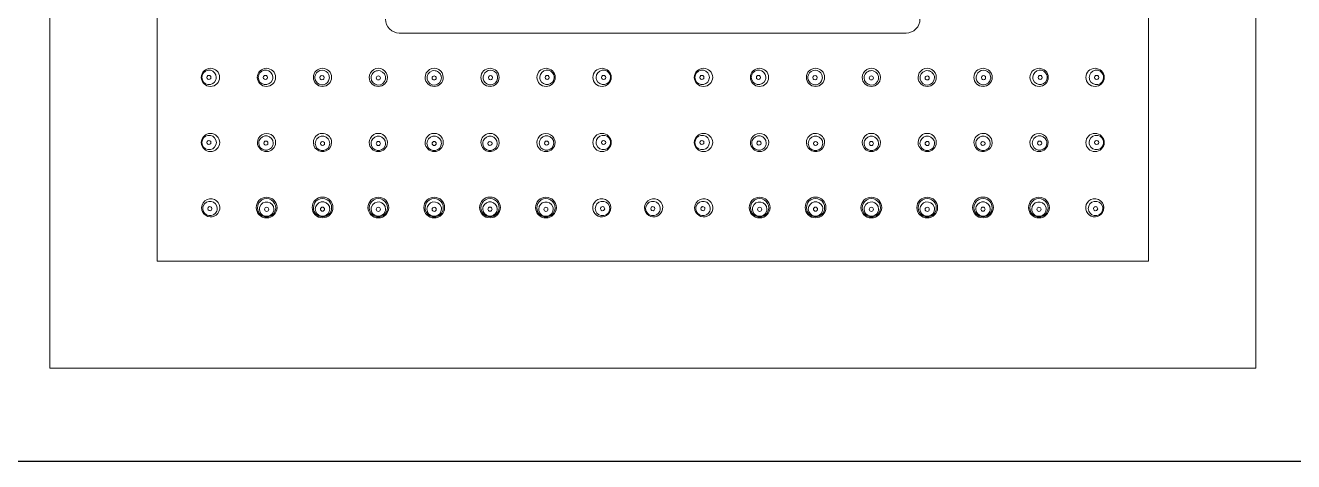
# Model space of a CAD drawing. Header units: metres. Extents: x -25 to 234, y -25 to 53.
# Drawn here: x 100.6592 to 100.8695, y 47.6456 to 47.7181 of the extents above; entities that cross this region are included whole.
import ezdxf

# ---------------------------------------------------------------- set-up
doc = ezdxf.new("R2010")
doc.units = ezdxf.units.M
doc.header["$LTSCALE"] = 0.1
doc.header["$MEASUREMENT"] = 0
doc.linetypes.add('CONTINUA', pattern=[0])
doc.layers.add('001-DIMTEXTO', color=4, linetype='Continuous')
doc.layers.add('ZAPATAS', color=6, linetype='Continuous')
doc.layers.add('baños', color=251, linetype='Continuous', lineweight=0)

# ---------------------------------------------------------------- blocks, each defined once
blk = doc.blocks.new('A$C3bae67db')
at = {"layer": 'baños'}
blk.add_line((0.05795743052766511, 0.05567756672882496), (0.1420428246007646, 0.05567756672882496), dxfattribs=at)
for points in [[(0.2000001275641807, 0.2000000241799569), (1.275641352549428e-07, 0.2000000241799569), (1.275641352549428e-07, 2.417995403902751e-08), (0.2000001275641807, 2.417995403902751e-08)], [(0.1822216636463319, 0.1822215602621071), (0.01777859148198413, 0.1822215602621071), (0.01777859148198413, 0.0177784880978038), (0.1822216636463319, 0.0177784880978038)]]:
    blk.add_lwpolyline(points, close=True, dxfattribs=at)
for centre, radius in [((0.05448229008286809, 0.04822083048440717), 0.0003427381330779128), ((0.06374232382266065, 0.04822083048440717), 0.0003427381330779128), ((0.1362579313056553, 0.04822083048440717), 0.0003427381330779128), ((0.1455179650454479, 0.04822083048440717), 0.0003427381330779128), ((0.03594764254646954, 0.02668658888557829), 0.001726273626168971), ((0.04522413281413584, 0.0267089811679817), 0.001726273626168971), ((0.0544796976509847, 0.02668658888557829), 0.001726273626168971), ((0.06374570612022445, 0.02668658888557829), 0.001726273626168971), ((0.07300127095707332, 0.0267089811679817), 0.001726273626168971), ((0.08227776122473962, 0.02668658888557829), 0.001726273626168971), ((0.1177224939035764, 0.02668658888557829), 0.001726273626168971), ((0.1269989841712427, 0.0267089811679817), 0.001726273626168971), ((0.1362545490080915, 0.02668658888557829), 0.001726273626168971), ((0.1455205574773313, 0.02668658888557829), 0.001726273626168971), ((0.1547761223141801, 0.0267089811679817), 0.001726273626168971), ((0.1640526125818464, 0.02668658888557829), 0.001726273626168971)]:
    blk.add_circle(centre, radius, dxfattribs=at)
for centre, radius, start, end in [((0.05795630335677515, 0.05795619038922695), 0.002278623939186942, 179.9716592442715, 270.0283426059618), ((0.1420439517716545, 0.05795619038922695), 0.002278623939186942, 269.971657394038, 0.02834075572858865), ((0.02663785314141798, 0.04828991417337747), 0.001523801172583426, 0.5747514779052038, 179.4262465459042), ((0.02642540357485679, 0.04830488196500582), 0.001207791056576054, 160.5363707333086, 180.0027336194925), ((0.02641315858907411, 0.04831233753500541), 0.001193765215403577, 359.6365954075218, 160.6779287406167), ((0.02637627761235173, 0.04830665860086114), 0.0003407568798300127, 359.346075732061, 180.3246311100405), ((0.03592147574657112, 0.04830123208403947), 0.001515209523409549, 0.2469365196410936, 179.7554027190644), ((0.0357750706611828, 0.04830641093863264), 0.001204359554630129, 160.3983028553304, 180.0015083034943), ((0.03576950751128471, 0.04830973960579499), 0.001198002774692498, 4.349572792468204, 160.4590152359306), ((0.03574472815851415, 0.04830691647830676), 0.0003418119665338834, 359.8484264500146, 180.1447206987231), ((0.03575830528255075, 0.04830747408396618), 0.001209345381516621, 340.4185567370955, 4.416346836907536), ((0.04521661582064418, 0.04829983204311006), 0.001515209523409549, 0.244597280935595, 179.7530634803589), ((0.04515062373796219, 0.04827434875192793), 0.001201160736598691, 157.0568312886521, 212.9165601568606), ((0.04515068339353867, 0.04829041289027813), 0.001195045438537086, 21.80722765049478, 157.7672225745089), ((0.04513443495054936, 0.04826839792886162), 0.0003418119665338834, 359.8552793012769, 180.1515735499855), ((0.0451506237447834, 0.04827434875366166), 0.001201160729709154, 351.2970901245022, 22.51761903481985), ((0.05447950815821834, 0.04830535329136509), 0.001508196546264781, 359.5063520397071, 180.4925711315599), ((0.05441135045814782, 0.04825181414821245), 0.001128460337495796, 160.0025846814546, 181.0359251744131), ((0.05448327261931674, 0.04823226595558694), 0.001200198361899698, 180.0407498063049, 160.2387492971683), ((0.0637451057473104, 0.04830535329136509), 0.001508196546264781, 359.5074288684401, 180.4936479602929), ((0.063741341286212, 0.04823226595558694), 0.001200198361899698, 19.76125070283169, 359.9592501936951), ((0.06381326344738092, 0.04825181414821245), 0.001128460337495796, 358.9640748255869, 19.99741531854547), ((0.07300799808488456, 0.04829983204311006), 0.001515209523409549, 0.2469365196410936, 179.7554027190644), ((0.07307399016074534, 0.04827434875366166), 0.001201160729709154, 157.4823809651806, 188.7029098754977), ((0.07307393051199007, 0.04829041289027813), 0.001195045438537086, 22.2327774254911, 158.1927723495052), ((0.07309017895497938, 0.04826839792886162), 0.0003418119665338834, 359.8484264500146, 180.1447206987231), ((0.07307399016756655, 0.04827434875192793), 0.001201160736598691, 327.0834398431394, 22.94316871134834), ((0.08230313815895762, 0.04830123208403947), 0.001515209523409549, 0.244597280935595, 179.7530634803589), ((0.08246630862297799, 0.04830747408396618), 0.001209345381516621, 175.5836531630929, 199.5814432629045), ((0.08245510639424403, 0.04830973960579499), 0.001198002774692498, 19.54098476406944, 175.6504272075318), ((0.08247988574701459, 0.04830691647830676), 0.0003418119665338834, 359.8552793012769, 180.1515735499855), ((0.08244954324434595, 0.04830641093863264), 0.001204359554630129, 359.9984916965058, 19.6016971446696), ((0.09158715569695097, 0.04829288916263508), 0.001523801172583426, 0.5737534540958034, 179.4252485220948), ((0.09181185024929484, 0.04831531252426302), 0.001193765215403577, 19.32207125938375, 180.3634045924782), ((0.09184873122601722, 0.04830963359011875), 0.0003407568798300127, 359.6753688899595, 180.6539242679389), ((0.09179960526373954, 0.04830785695426343), 0.001207791056576054, 359.9972663805075, 19.4636292666918), ((0.108413099431365, 0.04829288916263508), 0.001523801172583426, 0.5747514779052038, 179.4262465459042), ((0.1082006498645764, 0.04830785695426343), 0.001207791056576054, 160.5363707333082, 180.0027336194925), ((0.1081884048790211, 0.04831531252426302), 0.001193765215403577, 359.6365954075218, 160.6779287406167), ((0.1081515239022988, 0.04830963359011875), 0.0003407568798300127, 359.346075732061, 180.3246311100405), ((0.1176971169693584, 0.04830123208403947), 0.001515209523409549, 0.2469365196410936, 179.7554027190644), ((0.11755071188397, 0.04830641093863264), 0.001204359554630129, 160.3983028553304, 180.0015083034943), ((0.117545148734072, 0.04830973960579499), 0.001198002774692498, 4.349572792468204, 160.4590152359306), ((0.1175203693813014, 0.04830691647830676), 0.0003418119665338834, 359.8484264500146, 180.1447206987231), ((0.117533946505338, 0.04830747408396618), 0.001209345381516621, 340.4185567370955, 4.416346836907127), ((0.1269922570434314, 0.04829983204311006), 0.001515209523409549, 0.244597280935595, 179.7530634803589), ((0.1269262649607494, 0.04827434875192793), 0.001201160736598691, 157.0568312886517, 212.9165601568606), ((0.1269263246163259, 0.04829041289027813), 0.001195045438537086, 21.80722765049478, 157.7672225745089), ((0.1269100761733366, 0.04826839792886162), 0.0003418119665338834, 359.8552793012769, 180.1515735499855), ((0.1269262649675706, 0.04827434875366166), 0.001201160729709154, 351.2970901245022, 22.51761903481942), ((0.1362551493810056, 0.04830535329136509), 0.001508196546264781, 359.5063520397071, 180.4925711315599), ((0.1361869916809351, 0.04825181414821245), 0.001128460337495796, 160.0025846814546, 181.0359251744131), ((0.136258913842104, 0.04823226595558694), 0.001200198361899698, 180.0407498063049, 160.2387492971683), ((0.1455207469700976, 0.04830535329136509), 0.001508196546264781, 359.5074288684401, 180.4936479602929), ((0.1455169825089992, 0.04823226595558694), 0.001200198361899698, 19.76125070283169, 359.9592501936951), ((0.1455889046701682, 0.04825181414821245), 0.001128460337495796, 358.9640748255869, 19.99741531854547), ((0.1547836393076718, 0.04829983204311006), 0.001515209523409549, 0.2469365196410936, 179.7554027190644), ((0.1548496313835326, 0.04827434875366166), 0.001201160729709154, 157.4823809651801, 188.7029098754977), ((0.1548495717347773, 0.04829041289027813), 0.001195045438537086, 22.2327774254911, 158.1927723495052), ((0.1548658201777666, 0.04826839792886162), 0.0003418119665338834, 359.8484264500146, 180.1447206987231), ((0.1548496313903538, 0.04827434875192793), 0.001201160736598691, 327.0834398431394, 22.94316871134834), ((0.1640787793817449, 0.04830123208403947), 0.001515209523409549, 0.244597280935595, 179.7530634803589), ((0.1642419498457652, 0.04830747408396618), 0.001209345381516621, 175.5836531630925, 199.5814432629045), ((0.1642307476170313, 0.04830973960579499), 0.001198002774692498, 19.54098476406944, 175.6504272075318), ((0.1642555269698018, 0.04830691647830676), 0.0003418119665338834, 359.8552793012769, 180.1515735499855), ((0.1642251844671332, 0.04830641093863264), 0.001204359554630129, 359.9984916965058, 19.6016971446696), ((0.173362401986898, 0.04828991417337747), 0.001523801172583426, 0.5737534540958034, 179.4252485220948), ((0.1735870965392419, 0.04831233753500541), 0.001193765215403577, 19.32207125938332, 180.3634045924782), ((0.1736239775159643, 0.04830665860086114), 0.0003407568798300127, 359.6753688899595, 180.6539242679389), ((0.1735748515534592, 0.04830488196500582), 0.001207791056576054, 359.9972663805075, 19.46362926669136), ((0.02663785287288967, 0.04832072513925922), 0.001523803867774046, 180.5847748674714, 359.4162231563053), ((0.02641135372616965, 0.04829725282848685), 0.001193765217027741, 179.636596389109, 340.6779286321186), ((0.02637626643670821, 0.0483027695821896), 0.0003407458622599414, 179.6707068420732, 359.9999999999364), ((0.02639910873629425, 0.04830470839834433), 0.001207791059114692, 340.5363707599157, 0.002732610598238034), ((0.03592147547076685, 0.04831474333454011), 0.001515211808342921, 180.2663152946292, 359.7360239440766), ((0.03576870870299764, 0.04830287546277745), 0.001198002720139636, 179.8324281218217, 340.4590174576773), ((0.03574472805278539, 0.04830514886458204), 0.0003418119665339049, 179.8484264500145, 0.1447206987231602), ((0.04521661609644845, 0.0483133432936107), 0.001515211808342921, 180.2639760559234, 359.7336847053708), ((0.04515062373750744, 0.04827434875229741), 0.001201160737011495, 212.9165601055094, 351.2970902225019), ((0.04513443505627812, 0.04826663031510847), 0.0003418119665339049, 179.8552793012768, 0.1515735499854856), ((0.05447950813184299, 0.04830256055384652), 0.001508175096699564, 180.3864785172691, 359.6124446539787), ((0.06374510577368575, 0.04830256055384652), 0.001508175096699564, 180.3875553460212, 359.6135214827309), ((0.0730079978090803, 0.0483133432936107), 0.001515211808342921, 180.2663152946292, 359.7360239440766), ((0.0730739901680213, 0.04827434875229741), 0.001201160737011495, 188.7029097774981, 327.0834398944905), ((0.07309017884925062, 0.04826663031510847), 0.0003418119665339049, 179.8484264500145, 0.1447206987231602), ((0.08230313843476189, 0.04831474333454011), 0.001515211808342921, 180.2639760559234, 359.7336847053708), ((0.0824559052025311, 0.04830287546277745), 0.001198002720139636, 199.5409825423227, 0.1675718781782871), ((0.08247988585274335, 0.04830514886458204), 0.0003418119665339049, 179.8552793012768, 0.1515735499854856), ((0.09158715596547928, 0.04832370012851683), 0.001523803867774046, 180.5837768436947, 359.4152251325286), ((0.0918259001020747, 0.04830768338760194), 0.001207791059114692, 179.9972673894018, 199.4636292400843), ((0.0918136551121993, 0.04830022781774446), 0.001193765217027741, 199.3220713678814, 0.3634036108910048), ((0.09184874240166074, 0.04830574457144721), 0.0003407458622599414, 180.0000000000635, 0.3292931579268081), ((0.1084130991628367, 0.04832370012851683), 0.001523803867774046, 180.5847748674714, 359.4162231563053), ((0.1081866000161167, 0.04830022781774446), 0.001193765217027741, 179.636596389109, 340.6779286321186), ((0.1081515127266552, 0.04830574457144721), 0.0003407458622599414, 179.6707068420732, 359.9999999999364), ((0.1081743550262413, 0.04830768338760194), 0.001207791059114692, 340.5363707599157, 0.002732610598238034), ((0.1176971166935541, 0.04831474333454011), 0.001515211808342921, 180.2663152946292, 359.7360239440766), ((0.1175443499257849, 0.04830287546277745), 0.001198002720139636, 179.8324281218217, 340.4590174576773), ((0.1175203692755726, 0.04830514886458204), 0.0003418119665339049, 179.8484264500145, 0.1447206987231602), ((0.1269922573192357, 0.0483133432936107), 0.001515211808342921, 180.2639760559234, 359.7336847053708), ((0.1269262649602947, 0.04827434875229741), 0.001201160737011495, 212.9165601055094, 351.2970902225019), ((0.1269100762790654, 0.04826663031510847), 0.0003418119665339049, 179.8552793012768, 0.1515735499854856), ((0.1362551493546302, 0.04830256055384652), 0.001508175096699564, 180.3864785172691, 359.6124446539787), ((0.145520746996473, 0.04830256055384652), 0.001508175096699564, 180.3875553460212, 359.6135214827309), ((0.1547836390318675, 0.0483133432936107), 0.001515211808342921, 180.2663152946292, 359.7360239440766), ((0.1548496313908085, 0.04827434875229741), 0.001201160737011495, 188.7029097774981, 327.0834398944909), ((0.1548658200720379, 0.04826663031510847), 0.0003418119665339049, 179.8484264500145, 0.1447206987231602), ((0.1640787796575491, 0.04831474333454011), 0.001515211808342921, 180.2639760559234, 359.7336847053708), ((0.1642315464253183, 0.04830287546277745), 0.001198002720139636, 199.5409825423227, 0.1675718781782871), ((0.1642555270755306, 0.04830514886458204), 0.0003418119665339049, 179.8552793012768, 0.1515735499854856), ((0.1733624022554263, 0.04832072513925922), 0.001523803867774046, 180.5837768436947, 359.4152251325286), ((0.1736011463920217, 0.04830470839834433), 0.001207791059114692, 179.9972673894018, 199.4636292400843), ((0.1735889014021463, 0.04829725282848685), 0.001193765217027741, 199.3220713678814, 0.3634036108910048), ((0.1736239886916078, 0.0483027695821896), 0.0003407458622599414, 180.0000000000635, 0.3292931579268081), ((0.0266387950550584, 0.03748027083832639), 0.001523560504830024, 0.5584262577229699, 179.4438626310407), ((0.02642785375608447, 0.03749431197052999), 0.00120767496975197, 160.5328952513857, 180.002746965788), ((0.02641580915472197, 0.0375015998165189), 0.001193893552601191, 359.6382842799194, 160.6700129615116), ((0.03593772851670884, 0.03749141499386255), 0.001510635915196017, 359.5106951228642, 180.5562638595077), ((0.03584887435952488, 0.03740852269660522), 0.001200943033476937, 359.9331528515922, 160.1968952919807), ((0.04521488791849926, 0.0375076357333306), 0.001507949430811743, 358.7861149333493, 167.2863113225147), ((0.04522005456849776, 0.03734555167048015), 0.001200943033476937, 19.80310470801976, 180.0668471484078), ((0.05447967492748695, 0.03750705970290014), 0.001508573317714411, 358.8207356911439, 181.1783762100055), ((0.05448032528509295, 0.03735122465544904), 0.00120197248215199, 0.1605960866830021, 160.2331046607047), ((0.06374493897804179, 0.03750705970290014), 0.001508573317714411, 358.8216237899945, 181.1792643088561), ((0.0637442886204358, 0.03735122465544904), 0.00120197248215199, 19.76689533929529, 179.839403913317), ((0.07300972598702948, 0.0375076357333306), 0.001507949430811743, 12.71368867748525, 181.2138850666507), ((0.07300455933703098, 0.03734555167048015), 0.001200943033476937, 359.9331528515922, 160.1968952919807), ((0.0822868853888199, 0.03749141499386255), 0.001510635915196017, 359.4437361404923, 180.4893048771358), ((0.08237573954600386, 0.03740852269660522), 0.001200943033476937, 19.80310470801976, 180.0668471484078), ((0.09158621378331055, 0.037483245827584), 0.001523560504830024, 0.5561373689593011, 179.441573742277), ((0.09180919968364698, 0.03750457480577651), 0.001193893552601191, 19.32998703848845, 180.3617157200807), ((0.09179715508228448, 0.0374972869597876), 0.00120767496975197, 359.997253034212, 19.4671047486143), ((0.1084140413450054, 0.037483245827584), 0.001523560504830024, 0.5584262577229699, 179.4438626310407), ((0.1082031000460315, 0.0374972869597876), 0.00120767496975197, 160.5328952513857, 180.002746965788), ((0.108191055444669, 0.03750457480577651), 0.001193893552601191, 359.6382842799194, 160.6700129615116), ((0.1177133697394961, 0.03749141499386255), 0.001510635915196017, 359.5106951228642, 180.5562638595077), ((0.1176245155823121, 0.03740852269660522), 0.001200943033476937, 359.9331528515922, 160.1968952919803), ((0.1269905291412865, 0.0375076357333306), 0.001507949430811743, 358.7861149333493, 167.2863113225147), ((0.126995695791285, 0.03734555167048015), 0.001200943033476937, 19.80310470801934, 180.0668471484078), ((0.1362553161502742, 0.03750705970290014), 0.001508573317714411, 358.8207356911439, 181.1783762100055), ((0.1362559665078802, 0.03735122465544904), 0.00120197248215199, 0.1605960866830021, 160.2331046607047), ((0.145520580200829, 0.03750705970290014), 0.001508573317714411, 358.8216237899945, 181.1792643088561), ((0.145519929843223, 0.03735122465544904), 0.00120197248215199, 19.76689533929529, 179.839403913317), ((0.1547853672098167, 0.0375076357333306), 0.001507949430811743, 12.71368867748525, 181.2138850666507), ((0.1547802005598182, 0.03734555167048015), 0.001200943033476937, 359.9331528515922, 160.1968952919803), ((0.1640625266116071, 0.03749141499386255), 0.001510635915196017, 359.4437361404923, 180.4893048771358), ((0.1641513807687911, 0.03740852269660522), 0.001200943033476937, 19.80310470801934, 180.0668471484078), ((0.1733614600732576, 0.03748027083832639), 0.001523560504830024, 0.5561373689593011, 179.441573742277), ((0.173584445973594, 0.0375015998165189), 0.001193893552601191, 19.32998703848845, 180.3617157200807), ((0.1735724013722315, 0.03749431197052999), 0.00120767496975197, 359.997253034212, 19.4671047486143), ((0.02663879445433714, 0.03751034683017096), 0.001523564837230641, 180.5749321923367, 359.4273566964541), ((0.02641404869312147, 0.03748677456723826), 0.00119389333313216, 179.6410510969565, 340.6700218788732), ((0.02637921602647886, 0.03749593283466979), 0.0003407760450881728, 359.6740150186533, 180.3195815855062), ((0.02637921581206548, 0.0374920932419478), 0.0003407760450880885, 179.6740150187168, 0.3195815854410826), ((0.02640200394601244, 0.03749406266106448), 0.001207674969753276, 340.5328952600324, 0), ((0.03593772813631269, 0.03749206581710141), 0.001510641993610608, 180.5809473250861, 359.4860116572814), ((0.0358497349675222, 0.03740962227572808), 0.001200928035992184, 179.92580103304, 340.1673369226745), ((0.03584852868878308, 0.03741117749663303), 0.00119972075021922, 160.3105915023508, 180), ((0.03583517330887709, 0.03739590891305156), 0.0003424123588572697, 359.9019781301491, 179.907487058293), ((0.03583517325408003, 0.03739587598883176), 0.0003424123588573842, 179.9019778471349, 359.9074873413071), ((0.03585009761011726, 0.03740705762276875), 0.001199718968097798, 340.2766783095561, 0.003053155092960894), ((0.04521341857773997, 0.03749560606109625), 0.001509211767642307, 166.828532229629, 359.243894026229), ((0.04521883131813276, 0.03734408659664368), 0.001199718968097798, 179.996946844907, 199.7233216904439), ((0.04521919396050045, 0.03734665124960301), 0.001200928035992184, 199.8326630773255, 0.07419896695995848), ((0.04523375561914555, 0.03733293788692649), 0.0003424123588572697, 0.09251294170702966, 180.0980218698508), ((0.04523375567394261, 0.03733290496270669), 0.0003424123588573842, 180.0925126586928, 0.09802215286506169), ((0.04522040023923957, 0.03734820647050796), 0.00119972075021922, 0, 19.68940849764915), ((0.05447967483312688, 0.03749472655624331), 0.001508369991397104, 180.7099927432195, 359.2891192542868), ((0.05447514442696821, 0.0373544915322519), 0.001195992791243886, 160.2964487053675, 179.9991928352202), ((0.05448111998019023, 0.03735787038669613), 0.001201973046303671, 180.1602606542332, 340.0846719199311), ((0.05448089276453949, 0.03733025109221089), 0.0003427171174496419, 0.1454795033560317, 179.8585834045856), ((0.05448089270360335, 0.03733196717152154), 0.000342717117449731, 180.1454795032274, 359.8585834046492), ((0.05448629616487644, 0.03735461103354609), 0.001195996880989198, 340.1470106921285, 359.9991694389859), ((0.06374493907240186, 0.03749472655624331), 0.001508369991397104, 180.7108807457132, 359.2900072567805), ((0.06373831774087968, 0.03735461103354609), 0.001195996880989198, 180.0008305610141, 199.8529893078715), ((0.06374349392533851, 0.03735787038669613), 0.001201973046303671, 199.915328080069, 359.8397393457685), ((0.06374372114098925, 0.03733025109221089), 0.0003427171174496419, 0.1414165954143968, 179.854520496644), ((0.0637437212019254, 0.03733196717152154), 0.000342717117449731, 180.1414165953509, 359.8545204967726), ((0.06374946947856053, 0.0373544915322519), 0.001195992791243886, 0.0008071647797915169, 19.70355129463293), ((0.07301119532778877, 0.03749560606109625), 0.001509211767642307, 180.756105973771, 13.17146777037103), ((0.0730054199450283, 0.03734665124960301), 0.001200928035992184, 179.92580103304, 340.1673369226745), ((0.07300421366628917, 0.03734820647050796), 0.00119972075021922, 160.3105915023508, 180), ((0.07299085828638319, 0.03733293788692649), 0.0003424123588572697, 359.9019781301491, 179.907487058293), ((0.07299085823158613, 0.03733290496270669), 0.0003424123588573842, 179.9019778471349, 359.9074873413071), ((0.07300578258762336, 0.03734408659664368), 0.001199718968097798, 340.2766783095561, 0.003053155092960894), ((0.08228688576921606, 0.03749206581710141), 0.001510641993610608, 180.5139883427186, 359.4190526749139), ((0.08237451629541148, 0.03740705762276875), 0.001199718968097798, 179.996946844907, 199.7233216904439), ((0.08237487893800655, 0.03740962227572808), 0.001200928035992184, 199.8326630773255, 0.07419896695995848), ((0.08238944059665165, 0.03739590891305156), 0.0003424123588572697, 0.09251294170702966, 180.0980218698508), ((0.08238944065144871, 0.03739587598883176), 0.0003424123588573842, 180.0925126586928, 0.09802215286506169), ((0.08237608521674566, 0.03741117749663303), 0.00119972075021922, 0, 19.68940849764915), ((0.0915862143840318, 0.03751332181942857), 0.001523564837230641, 180.5726433035475, 359.4250678076634), ((0.09182300489258388, 0.03749703765032208), 0.001207674969753276, 180, 199.4671047399676), ((0.09181096014524748, 0.03748974955649587), 0.00119389333313216, 199.3299781211269, 0.3589489030434814), ((0.09184579281189009, 0.0374989078239274), 0.0003407760450881728, 359.6804184144938, 180.3259849813467), ((0.09184579302630347, 0.03749506823120541), 0.0003407760450880885, 179.6804184145589, 0.3259849812831996), ((0.1084140407442842, 0.03751332181942857), 0.001523564837230641, 180.5749321923367, 359.4273566964525), ((0.1081892949830685, 0.03748974955649587), 0.00119389333313216, 179.6410510969565, 340.6700218788732), ((0.1081544623164259, 0.0374989078239274), 0.0003407760450881728, 359.6740150186533, 180.3195815855062), ((0.1081544621020125, 0.03749506823120541), 0.0003407760450880885, 179.6740150187168, 0.3195815854410826), ((0.1081772502357321, 0.03749703765032208), 0.001207674969753276, 340.5328952600324, 0), ((0.1177133693590999, 0.03749206581710141), 0.001510641993610608, 180.5809473250861, 359.4860116572814), ((0.1176253761903094, 0.03740962227572808), 0.001200928035992184, 179.92580103304, 340.1673369226745), ((0.1176241699115703, 0.03741117749663303), 0.00119972075021922, 160.3105915023508, 180), ((0.1176108144768673, 0.03739587598883176), 0.0003424123588573842, 179.9019778471349, 359.9074873413071), ((0.1176108145316643, 0.03739590891305156), 0.0003424123588572697, 359.9019781301491, 179.907487058293), ((0.1176257388329045, 0.03740705762276875), 0.001199718968097798, 340.2766783095565, 0.003053155092960894), ((0.1269890598005272, 0.03749560606109625), 0.001509211767642307, 166.828532229629, 359.243894026229), ((0.1269944725406926, 0.03734408659664368), 0.001199718968097798, 179.996946844907, 199.7233216904439), ((0.1269948351832877, 0.03734665124960301), 0.001200928035992184, 199.8326630773255, 0.07419896695995848), ((0.1270093968419328, 0.03733293788692649), 0.0003424123588572697, 0.09251294170702966, 180.0980218698508), ((0.1270093968967299, 0.03733290496270669), 0.0003424123588573842, 180.0925126586928, 0.09802215286506169), ((0.1269960414620268, 0.03734820647050796), 0.00119972075021922, 0, 19.68940849764915), ((0.1362553160559141, 0.03749472655624331), 0.001508369991397104, 180.7099927432195, 359.2891192542868), ((0.1362507856497555, 0.0373544915322519), 0.001195992791243886, 160.2964487053675, 179.9991928352202), ((0.1362567612029775, 0.03735787038669613), 0.001201973046303671, 180.1602606542315, 340.0846719199311), ((0.1362565339873267, 0.03733025109221089), 0.0003427171174496419, 0.1454795033560317, 179.8585834045856), ((0.1362565339263906, 0.03733196717152154), 0.000342717117449731, 180.1454795032274, 359.8585834046492), ((0.1362619373874363, 0.03735461103354609), 0.001195996880989198, 340.1470106921285, 359.9991694389859), ((0.1455205802951891, 0.03749472655624331), 0.001508369991397104, 180.7108807457132, 359.2900072567805), ((0.1455139589634395, 0.03735461103354609), 0.001195996880989198, 180.0008305610141, 199.8529893078715), ((0.1455191351481258, 0.03735787038669613), 0.001201973046303671, 199.915328080069, 359.8397393457668), ((0.1455193623637765, 0.03733025109221089), 0.0003427171174496419, 0.1414165954143968, 179.854520496644), ((0.1455193624247126, 0.03733196717152154), 0.000342717117449731, 180.1414165953509, 359.8545204967726), ((0.1455251107013478, 0.0373544915322519), 0.001195992791243886, 0.0008071647797915169, 19.7035512946325), ((0.154786836550576, 0.03749560606109625), 0.001509211767642307, 180.756105973771, 13.17146777037103), ((0.1547810611678155, 0.03734665124960301), 0.001200928035992184, 179.92580103304, 340.1673369226745), ((0.1547798548890764, 0.03734820647050796), 0.00119972075021922, 160.3105915023508, 180), ((0.1547664994543734, 0.03733290496270669), 0.0003424123588573842, 179.9019778471349, 359.9074873413071), ((0.1547664995091704, 0.03733293788692649), 0.0003424123588572697, 359.9019781301491, 179.907487058293), ((0.1547814238101832, 0.03734408659664368), 0.001199718968097798, 340.2766783095565, 0.003053155092960894), ((0.1640625269920033, 0.03749206581710141), 0.001510641993610608, 180.5139883427186, 359.4190526749139), ((0.1641501575181987, 0.03740705762276875), 0.001199718968097798, 179.996946844907, 199.7233216904439), ((0.1641505201607938, 0.03740962227572808), 0.001200928035992184, 199.8326630773255, 0.07419896695995848), ((0.1641650818194389, 0.03739590891305156), 0.0003424123588572697, 0.09251294170702966, 180.0980218698508), ((0.164165081874236, 0.03739587598883176), 0.0003424123588573842, 180.0925126586928, 0.09802215286506169), ((0.1641517264395329, 0.03741117749663303), 0.00119972075021922, 0, 19.68940849764915), ((0.1733614606739788, 0.03751034683017096), 0.001523564837230641, 180.5726433035458, 359.4250678076634), ((0.1735982511823035, 0.03749406266106448), 0.001207674969753276, 180, 199.4671047399676), ((0.1735862064351945, 0.03748677456723826), 0.00119389333313216, 199.3299781211269, 0.3589489030434814), ((0.1736210391018371, 0.03749593283466979), 0.0003407760450881728, 359.6804184144938, 180.3259849813467), ((0.1736210393162505, 0.0374920932419478), 0.0003407760450880885, 179.6804184145589, 0.3259849812831996), ((0.02668835295797045, 0.02665505352376485), 0.001521988814155353, 80.54815256121559, 211.6333361674778), ((0.02655997301460822, 0.02652420001217237), 0.001200817506817739, 359.9068270054257, 160.0843865683467), ((0.02668618238338105, 0.02667135458144898), 0.001506273214753162, 319.5304199536452, 80.36488295535528), ((0.03594856698939886, 0.02667253257871138), 0.001508967363600021, 357.8229479661159, 182.0301807567156), ((0.03594870799813954, 0.02642697481593004), 0.001202472454991783, 0.3589689066509878, 160.1830485852777), ((0.04522320837097915, 0.02669492486114322), 0.001508967363600021, 357.9698192432843, 182.1770520338841), ((0.04522306736246584, 0.02644936709833345), 0.001202472454991783, 19.81695141472233, 179.641031093349), ((0.05447989808065223, 0.02667391343092262), 0.001508910434373833, 357.9993150835639, 182.0003996025396), ((0.05447933488515311, 0.02643194665406767), 0.001202398407140004, 0.3318408663501854, 160.2005550083285), ((0.06374550569055693, 0.02667391343092262), 0.001508910434373833, 357.9996003974603, 182.0006849164357), ((0.06374606888628342, 0.02643194665406767), 0.001202398407140004, 19.79944499167147, 179.6681591336499), ((0.07300219540023001, 0.02669492486114322), 0.001508967363600021, 357.8229479661159, 182.0301807567156), ((0.07300233640874332, 0.02644936709833345), 0.001202472454991783, 0.3589689066509878, 160.1830485852777), ((0.0822768367818103, 0.02667253257871138), 0.001508967363600021, 357.9698192432843, 182.1770520338841), ((0.08227669577306962, 0.02642697481593004), 0.001202472454991783, 19.81695141472233, 179.641031093349), ((0.0915392213878281, 0.02667135458144898), 0.001506273214753162, 99.63511704464473, 220.4695800463544), ((0.09166543075660094, 0.02652420001217237), 0.001200817506817739, 19.9156134316533, 180.0931729945744), ((0.09153705081323871, 0.02665505352376485), 0.001521988814155353, 328.3666638325222, 99.45184743878444), ((0.09985813866762783, 0.02667135458144898), 0.001506273214753162, 99.63511704464473, 220.4695800463544), ((0.09998434803640066, 0.02652420001217237), 0.001200817506817739, 19.9156134316533, 180.0931729945744), ((0.09985596809303843, 0.02665505352376485), 0.001521988814155353, 328.3666638325222, 99.45184743878444), ((0.1084632043150773, 0.02665505352376485), 0.001521988814155353, 80.54815256121559, 211.6333361674778), ((0.108334824371715, 0.02652420001217237), 0.001200817506817739, 359.9068270054257, 160.0843865683467), ((0.1084610337404879, 0.02667135458144898), 0.001506273214753162, 319.5304199536455, 80.36488295535524), ((0.1177234183465057, 0.02667253257871138), 0.001508967363600021, 357.8229479661159, 182.0301807567156), ((0.1177235593552464, 0.02642697481593004), 0.001202472454991783, 0.3589689066509878, 160.1830485852777), ((0.126998059728086, 0.02669492486114322), 0.001508967363600021, 357.9698192432843, 182.1770520338841), ((0.1269979187195727, 0.02644936709833345), 0.001202472454991783, 19.81695141472233, 179.641031093349), ((0.1362547494377591, 0.02667391343092262), 0.001508910434373833, 357.9993150835643, 182.0003996025396), ((0.1362541862420326, 0.02643194665406767), 0.001202398407140004, 0.3318408663501854, 160.2005550083285), ((0.1455203570476638, 0.02667391343092262), 0.001508910434373833, 357.9996003974603, 182.0006849164357), ((0.1455209202431629, 0.02643194665406767), 0.001202398407140004, 19.79944499167146, 179.6681591336499), ((0.1547770467573368, 0.02669492486114322), 0.001508967363600021, 357.8229479661159, 182.0301807567156), ((0.1547771877658501, 0.02644936709833345), 0.001202472454991783, 0.3589689066509878, 160.1830485852777), ((0.1640516881389171, 0.02667253257871138), 0.001508967363600021, 357.9698192432843, 182.1770520338841), ((0.1640515471301764, 0.02642697481593004), 0.001202472454991783, 19.81695141472233, 179.641031093349), ((0.1733140727449349, 0.02667135458144898), 0.001506273214753162, 99.63511704464469, 220.4695800463544), ((0.1734402821137078, 0.02652420001217237), 0.001200817506817739, 19.91561343165329, 180.0931729945744), ((0.1733119021703455, 0.02665505352376485), 0.001521988814155353, 328.3666638325222, 99.45184743878444), ((0.02656214025953751, 0.02652895707930369), 0.001200821812368165, 179.9070834077331, 340.0164505868466), ((0.02655749825337672, 0.02653102697913923), 0.00119617823364954, 160.3514577205627, 180.0058689435308), ((0.02667146049041413, 0.0266604096107379), 0.001510474982378461, 212.1423970633519, 320.2087241241978), ((0.02654205190149561, 0.02650572673504925), 0.0003417448353014675, 143.4591566175694, 215.8037251876988), ((0.02654379855423805, 0.02650624008111535), 0.0003434622621792048, 215.7027211554145, 279.6381933280271), ((0.02654136459543999, 0.02650533577721248), 0.0003414261719296849, 69.53359209067597, 143.3377727266896), ((0.02654419348707826, 0.02650326509185774), 0.000340463161306216, 279.6564916593664, 353.561733304989), ((0.02654142169056151, 0.02650338848794931), 0.0003432313649668054, 353.5931482232722, 69.65618205706912), ((0.02656461747185723, 0.02652212379907937), 0.001196171468180108, 340.2835028898117, 0.005914314197119606), ((0.03594852879812471, 0.02664273499817327), 0.001508167584307319, 180.8988493815665, 359.0998149017747), ((0.0359367025284687, 0.0264343322193632), 0.001188687084480606, 160.3205009243844, 179.9977989997734), ((0.03595047069982549, 0.02644191313401834), 0.001202478864778748, 180.359042434974, 339.9504803202509), ((0.03594975761118668, 0.02639681854142495), 0.0003427216785175545, 0.3316643734356975, 179.6745511584029), ((0.03594975739791018, 0.02640074912255486), 0.0003427216785174244, 180.3316643732419, 359.6745511585951), ((0.03596245409856103, 0.02643455603583433), 0.001188702755491038, 340.0855827822086, 359.9977080007025), ((0.04522324656248067, 0.02666512728060511), 0.001508167584307319, 180.9001850982253, 359.1011506184335), ((0.04520932126204436, 0.02645694831823775), 0.001188702755491038, 180.0022919992975, 199.9144172177913), ((0.04522130466055252, 0.02646430541645017), 0.001202478864778748, 200.0495196797492, 359.640957565026), ((0.0452220177494187, 0.02641921082382837), 0.0003427216785175545, 0.325448841597066, 179.6683356265643), ((0.04522201796246783, 0.02642314140495827), 0.0003427216785174244, 180.3254488414049, 359.6683356267581), ((0.04523507283190931, 0.02645672450179504), 0.001188687084480606, 0.002201000226615922, 19.679499075616), ((0.05447989800812003, 0.02664483174987353), 0.001508175294152605, 180.8961877184803, 359.1035269676771), ((0.05446754951820232, 0.02643883786970136), 0.001188978101211688, 160.3206322798202, 179.9979251928167), ((0.05448101657564486, 0.02644619958888583), 0.001202467430117421, 180.3487255595719, 339.9526601246038), ((0.05448018144100253, 0.02640175909308695), 0.0003427214496676189, 0.3212440237048805, 179.6801582375024), ((0.05448018139393618, 0.02640559380273189), 0.0003427214496652206, 180.3212439525, 359.6801583086421), ((0.05449272013104611, 0.02643895539338459), 0.001188992995398989, 340.0872666414435, 359.9978397821129), ((0.06374550576308913, 0.02664483174987353), 0.001508175294152605, 180.8964730323229, 359.1038122815197), ((0.06373268364016305, 0.02643895539338459), 0.001188992995398989, 180.0021602178871, 199.9127333585565), ((0.0637443871955643, 0.02644619958888583), 0.001202467430117421, 200.0473398753963, 359.651274440428), ((0.06374522233020663, 0.02640175909308695), 0.0003427214496676189, 0.319841762497594, 179.6787559762952), ((0.06374522237727298, 0.02640559380273189), 0.0003427214496652206, 180.3198416913579, 359.6787560475), ((0.06375785425300684, 0.02643883786970136), 0.001188978101211688, 0.002074807183306674, 19.67936772018027), ((0.07300215720872849, 0.02666512728060511), 0.001508167584307319, 180.8988493815665, 359.0998149017747), ((0.07299033093929985, 0.02645672450179504), 0.001188687084480606, 160.3205009243844, 179.9977989997734), ((0.07300409911065664, 0.02646430541645017), 0.001202478864778748, 180.359042434974, 339.9504803202509), ((0.07300338602179046, 0.02641921082382837), 0.0003427216785175545, 0.3316643734356975, 179.6745511584029), ((0.07300338580874133, 0.02642314140495827), 0.0003427216785174244, 180.3316643732419, 359.6745511585951), ((0.07301608250939218, 0.02645694831823775), 0.001188702755491038, 340.0855827822086, 359.9977080007025), ((0.08227687497308445, 0.02664273499817327), 0.001508167584307319, 180.9001850982253, 359.1011506184335), ((0.08226294967264813, 0.02643455603583433), 0.001188702755491038, 180.0022919992975, 199.9144172177913), ((0.08227493307138367, 0.02644191313401834), 0.001202478864778748, 200.0495196797492, 359.640957565026), ((0.08227564616002248, 0.02639681854142495), 0.0003427216785175545, 0.325448841597066, 179.6683356265643), ((0.08227564637329898, 0.02640074912255486), 0.0003427216785174244, 180.3254488414049, 359.6683356267581), ((0.08228870124274046, 0.0264343322193632), 0.001188687084480606, 0.002201000226615922, 19.679499075616), ((0.09155394328079502, 0.0266604096107379), 0.001510474982378461, 219.7912758758021, 327.8576029366485), ((0.09166078629935193, 0.02652212379907937), 0.001196171468180108, 179.9940856858028, 199.7164971101882), ((0.09166326351167164, 0.02652895707930369), 0.001200821812368165, 199.9835494131534, 0.09291659226688478), ((0.09168398208064765, 0.02650338848794931), 0.0003432313649668054, 110.3438179429309, 186.4068517767278), ((0.09168121028435827, 0.02650326509185774), 0.000340463161306216, 186.4382666950106, 260.3435083406337), ((0.09168403917576917, 0.02650533577721248), 0.0003414261719296849, 36.66222727331041, 110.4664079093242), ((0.09168160521697111, 0.02650624008111535), 0.0003434622621792048, 260.3618066719729, 324.2972788445859), ((0.09168335186971355, 0.02650572673504925), 0.0003417448353014675, 324.1962748123012, 36.54084338243106), ((0.09166790551783244, 0.02653102697913923), 0.00119617823364954, 359.9941310564691, 19.64854227943771), ((0.09987286056059475, 0.0266604096107379), 0.001510474982378461, 219.7912758758021, 327.8576029366485), ((0.09997970357915165, 0.02652212379907937), 0.001196171468180108, 179.9940856858028, 199.7164971101882), ((0.09998218079147136, 0.02652895707930369), 0.001200821812368165, 199.9835494131534, 0.09291659226688478), ((0.1000028993604474, 0.02650338848794931), 0.0003432313649668054, 110.3438179429309, 186.4068517767278), ((0.100000127564158, 0.02650326509185774), 0.000340463161306216, 186.4382666950106, 260.3435083406337), ((0.1000029564555689, 0.02650533577721248), 0.0003414261719296849, 36.66222727331041, 110.4664079093242), ((0.1000005224967708, 0.02650624008111535), 0.0003434622621792048, 260.3618066719729, 324.2972788445859), ((0.1000022691495133, 0.02650572673504925), 0.0003417448353014675, 324.1962748123012, 36.54084338243106), ((0.09998682279763216, 0.02653102697913923), 0.00119617823364954, 359.9941310564691, 19.64854227943771), ((0.1083369916166443, 0.02652895707930369), 0.001200821812368165, 179.9070834077331, 340.0164505868466), ((0.1083323496104835, 0.02653102697913923), 0.00119617823364954, 160.3514577205623, 180.0058689435308), ((0.108446311847521, 0.0266604096107379), 0.001510474982378461, 212.1423970633515, 320.2087241241978), ((0.1083169032586024, 0.02650572673504925), 0.0003417448353014675, 143.4591566175694, 215.8037251876988), ((0.1083186499113449, 0.02650624008111535), 0.0003434622621792048, 215.7027211554145, 279.638193328027), ((0.1083162159525468, 0.02650533577721248), 0.0003414261719296849, 69.53359209067582, 143.3377727266896), ((0.1083190448439577, 0.02650326509185774), 0.000340463161306216, 279.6564916593663, 353.5617333049894), ((0.1083162730476683, 0.02650338848794931), 0.0003432313649668054, 353.5931482232722, 69.65618205706906), ((0.1083394688289641, 0.02652212379907937), 0.001196171468180108, 340.2835028898117, 0.005914314197119606), ((0.1177233801552315, 0.02664273499817327), 0.001508167584307319, 180.8988493815665, 359.0998149017747), ((0.1177115538855755, 0.0264343322193632), 0.001188687084480606, 160.320500924384, 179.9977989997734), ((0.1177253220569323, 0.02644191313401834), 0.001202478864778748, 180.359042434974, 339.9504803202509), ((0.1177246089682935, 0.02639681854142495), 0.0003427216785175545, 0.3316643734356975, 179.6745511584029), ((0.117724608755017, 0.02640074912255486), 0.0003427216785174244, 180.3316643732419, 359.6745511585951), ((0.1177373054556679, 0.02643455603583433), 0.001188702755491038, 340.0855827822086, 359.9977080007025), ((0.1269980979195875, 0.02666512728060511), 0.001508167584307319, 180.9001850982253, 359.1011506184335), ((0.1269841726189238, 0.02645694831823775), 0.001188702755491038, 180.0022919992975, 199.9144172177913), ((0.1269961560176593, 0.02646430541645017), 0.001202478864778748, 200.0495196797492, 359.640957565026), ((0.1269968691065255, 0.02641921082382837), 0.0003427216785175545, 0.325448841597066, 179.6683356265643), ((0.1269968693195747, 0.02642314140495827), 0.0003427216785174244, 180.3254488414049, 359.6683356267581), ((0.1270099241890161, 0.02645672450179504), 0.001188687084480606, 0.002201000226615922, 19.67949907561558), ((0.1362547493652269, 0.02664483174987353), 0.001508175294152605, 180.8961877184803, 359.1035269676771), ((0.1362424008753091, 0.02643883786970136), 0.001188978101211688, 160.3206322798197, 179.9979251928167), ((0.1362558679327517, 0.02644619958888583), 0.001202467430117421, 180.3487255595719, 339.9526601246038), ((0.1362550327981094, 0.02640175909308695), 0.0003427214496676189, 0.3212440237048805, 179.6801582375024), ((0.136255032751043, 0.02640559380273189), 0.0003427214496652206, 180.3212439525, 359.6801583086421), ((0.1362675714881529, 0.02643895539338459), 0.001188992995398989, 340.0872666414435, 359.9978397821129), ((0.145520357120196, 0.02664483174987353), 0.001508175294152605, 180.8964730323229, 359.1038122815197), ((0.1455075349972699, 0.02643895539338459), 0.001188992995398989, 180.0021602178871, 199.9127333585565), ((0.1455192385526711, 0.02644619958888583), 0.001202467430117421, 200.0473398753963, 359.651274440428), ((0.1455200736873135, 0.02640175909308695), 0.0003427214496676189, 0.319841762497594, 179.6787559762952), ((0.1455200737343798, 0.02640559380273189), 0.0003427214496652206, 180.3198416913579, 359.6787560475), ((0.1455327056101137, 0.02643883786970136), 0.001188978101211688, 0.002074807183306674, 19.67936772017984), ((0.1547770085658353, 0.02666512728060511), 0.001508167584307319, 180.8988493815665, 359.0998149017747), ((0.1547651822964067, 0.02645672450179504), 0.001188687084480606, 160.320500924384, 179.9977989997734), ((0.1547789504677635, 0.02646430541645017), 0.001202478864778748, 180.359042434974, 339.9504803202509), ((0.1547782373788973, 0.02641921082382837), 0.0003427216785175545, 0.3316643734356975, 179.6745511584029), ((0.1547782371658482, 0.02642314140495827), 0.0003427216785174244, 180.3316643732419, 359.6745511585951), ((0.1547909338662716, 0.02645694831823775), 0.001188702755491038, 340.0855827822086, 359.9977080007025), ((0.1640517263301913, 0.02664273499817327), 0.001508167584307319, 180.9001850982253, 359.1011506184335), ((0.164037801029755, 0.02643455603583433), 0.001188702755491038, 180.0022919992975, 199.9144172177913), ((0.1640497844284905, 0.02644191313401834), 0.001202478864778748, 200.0495196797492, 359.640957565026), ((0.1640504975171293, 0.02639681854142495), 0.0003427216785175545, 0.325448841597066, 179.6683356265643), ((0.1640504977304058, 0.02640074912255486), 0.0003427216785174244, 180.3254488414049, 359.6683356267581), ((0.1640635525998473, 0.0264343322193632), 0.001188687084480606, 0.002201000226615922, 19.67949907561558), ((0.1733287946379019, 0.0266604096107379), 0.001510474982378461, 219.7912758758021, 327.8576029366485), ((0.1734356376564588, 0.02652212379907937), 0.001196171468180108, 179.9940856858028, 199.7164971101882), ((0.1734381148687785, 0.02652895707930369), 0.001200821812368165, 199.9835494131534, 0.09291659226688478), ((0.1734588334377545, 0.02650338848794931), 0.0003432313649668054, 110.3438179429309, 186.4068517767278), ((0.1734560616412377, 0.02650326509185774), 0.000340463161306216, 186.438266695011, 260.3435083406337), ((0.173458890532876, 0.02650533577721248), 0.0003414261719296849, 36.66222727331041, 110.466407909324), ((0.1734564565740779, 0.02650624008111535), 0.0003434622621792048, 260.3618066719729, 324.2972788445859), ((0.1734582032268204, 0.02650572673504925), 0.0003417448353014675, 324.1962748123012, 36.54084338243106), ((0.1734427568749393, 0.02653102697913923), 0.00119617823364954, 359.9941310564691, 19.64854227943728)]:
    blk.add_arc(centre, radius, start, end, dxfattribs=at)
blk = doc.blocks.new('PL MUEBLES 1N NASAS 09')
at = {"layer": 'baños', "color": 4, "xscale": -1}
blk.add_blockref('A$C3bae67db', (55.16352993055756, 52.16358035789874), dxfattribs=at)
blk = doc.blocks.new('A$C49d8b0bc')
at = {"layer": 'ZAPATAS', "lineweight": 25}
blk.add_lwpolyline([(17.24630646772725, 22.43647239492697), (19.04630646772723, 22.43647239492697), (19.04630646772723, 21.13647239492697), (17.24630646772725, 21.13647239492697)], close=True, dxfattribs=at)

msp = doc.modelspace()

# ---------------------------------------------------------------- block references
msp.add_blockref('PL MUEBLES 1N NASAS 09', (45.69971484366859, -4.502425248096859))

# ---------------------------------------------------------------- next in the draw order: block references
at = {"layer": '001-DIMTEXTO', "linetype": 'CONTINUA'}
msp.add_blockref('A$C49d8b0bc', (82.04618299696243, 26.50917712298178), dxfattribs=at)

doc.saveas('drawing.dxf')
